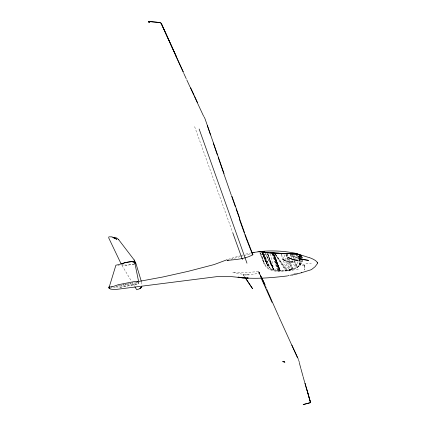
<?xml version="1.0" encoding="UTF-8"?>
<svg xmlns="http://www.w3.org/2000/svg" width="426" height="426" viewBox="0 0 426 426"><rect width="100%" height="100%" fill="white"/><g stroke="black" fill="none" stroke-linecap="round" stroke-linejoin="round"><path stroke-width="0.32" stroke-dasharray="2.13 1.6" d="M244.524 276.751L243.07 274.323L232.527 272.411L251.159 272.182L258.539 271.554L261.383 277.113M301.778 260.302C301.683 263.337 299.063 265.536 297.034 267.528M302.29 259.903C301.901 264.253 297.849 268.055 293.626 268.817M296.022 264.12L297.178 267.411L300.149 265.217L302.258 261.521M302.226 261.686L302.561 260.403M304.483 265.27L304.872 267.059L304.579 267.97L304.483 265.27L302.481 265.073L306.8 263.486L311.315 263.822M304.334 268.556L304.782 269.839L304.334 268.556L304.872 267.059M300.863 263.747L300.069 259.855M299.025 259.381L300.149 265.217L301.145 263.694M300.149 265.217L300.926 264.029M243.06 274.578L248.683 274.882L245.291 274.967L251.718 274.834L258.763 272.981L259.194 272.544L258.832 271.815M292.534 260.632L295.207 268.215L296.874 267.587L294.606 261.117M134.339 263.982L127.55 265.121L121.682 264.919M134.35 264.061L127.523 265.206L121.884 264.983M297.966 266.527L299.009 266.122L296.517 260.19M228.325 259.312L239.263 255.877M294.531 268.513L291.309 269.605M290.67 269.796L291.948 269.402M277.401 270.446C263.263 266.793 274.072 270.238 279.557 270.627C283.982 270.75 288.466 270.43 292.715 269.136L290.463 262.805M291.176 269.631C282.454 271.58 269.141 273.742 264.205 264.168L259.86 252.884M115.984 286.954L121.09 287.273L137.097 284.121L138.881 283.205L138.636 282.257M230.977 259.338L240.152 256.537M240.472 255.547L242.895 254.876M240.754 256.377L243.15 255.749M243.752 255.589L251.404 253.944M290.404 269.844C281.847 271.431 269.36 273.018 264.637 263.827L260.424 252.863M245.717 254.146L250.552 253.017M293.855 273.726L297.034 273.055M109.844 288.173L115.371 287.076M291.725 269.408L288.801 261.564M118.22 285.729L119.924 285.404M120.563 285.282L122.491 284.909M126.921 284.062L129.264 283.615M134.547 282.614L135.745 282.39M120.254 287.199L137.097 284.121M285.239 270.909L298.381 269.078M118.002 265.297L119.227 265.174M284.696 270.968L293.274 270.766M275.707 254.588L286.826 270.073L289.025 270.015L285.085 261.686M272.981 252.842L279.557 270.627L279.882 270.632L279.557 270.627L273.385 254.061M279.887 270.638L279.557 270.627L273.449 253.284M115.947 286.773L138.876 283.024L138.865 282.587M280.116 270.654L273.913 253.55M272.427 254.029L277.619 270.457L278.812 270.574L273.252 254.056L278.929 270.585M274.52 255.217L280.233 270.664L273.764 254.088L280.223 270.664L280.004 270.073M270.569 253.88L273.684 269.759L265.489 253.672L273.748 269.834L267.603 253.529L273.412 269.717L267.603 253.566M302.481 265.073L304.824 265.888M270.547 268.625L267.624 265.584M138.477 282.108L138.876 282.646M296.821 255.222L297.811 256.601L297.465 255.201M275.755 254.684L286.927 270.361M296.208 254.018L297.742 256.314M243.07 274.323L245.264 277.64M275.164 254.397L285.75 270.451L274.951 253.603M301.928 257.022L302.167 257.437L301.858 256.814L302.007 257.134M301.704 256.718L302.109 257.368M121.996 265.462L131.48 281.197M133.173 284.004L134.531 286.251M275.026 254.37L275.51 255.211M265.483 253.619L273.684 269.759L267.613 253.571M258.886 272.145L261.186 276.868M262.118 252.591L265.622 261.75L267.927 266.144L262.773 252.639M261.202 276.74L259.194 272.544L261.095 276.692M268.689 266.926L266.303 261.894M258.539 271.554L261.069 276.873M281.144 253.358L283.679 258.715M258.763 272.981L261.005 277.725M262.56 253.252L265.622 261.75M262.187 252.442L263.481 255.44M263.534 253.507L270.111 268.204L263.598 253.268L269.349 266.506M260.158 253.007L264.205 264.168M260.632 252.836L264.637 263.827M294.02 254.263L294.52 255.446M295.766 258.412L296.267 259.599M262.496 253.044L264.061 256.772M262.373 252.687L266.751 263.199L262.736 253.161M262.549 253.177L266.133 261.788M261.878 251.553L267.4 265.174M267.288 253.465L273.684 269.759M273.625 253.742L280.148 270.659M262.853 253.001L267.469 265.009M272.651 254.008L278.812 270.574M286.245 254.333L291.762 269.28L291.666 268.939M281.203 254.583L283.226 260.158M283.455 260.781L286.826 270.073M284.057 254.727L285.803 259.594M286.682 262.027L289.526 269.93M194.629 126.634L232.505 232.053M287.209 253.667L288.285 256.692M288.935 258.507L289.664 260.558M292.625 269.163L292.06 267.491M286.022 253.72L288.583 260.962M290.239 254.13L291.506 257.73M292.811 256.005L293.796 258.816M291.906 254.849L293.205 258.555M294.073 261.026L296.464 267.826M292.492 253.96L294.196 258.854M294.409 259.466L297.178 267.411M296.155 254.301L297.007 256.766M297.859 259.232L299.995 265.393L299.137 259.647M264.221 257.448L265.089 260.046M291.363 265.329L292.603 269.099M272.587 254.045L277.619 270.457M141.512 282.012L142.124 285.122M287.305 254.322L288.391 257.959M288.572 258.566L289.659 262.203M289.84 262.81L290.202 264.019M285.883 254.791L287.742 261.692M287.907 262.32L289.936 269.85M301.816 257.011L302.188 258.396M299.398 256.628L299.936 259.21M298.594 257.155L298.376 256.042L298.796 258.475M298.977 258.625L298.53 256.298L298.972 258.657M291.022 255.302L291.469 257.623M299.537 256.558L300.021 259.152L299.542 256.622M300.122 259.727L300.857 263.662M298.93 256.127L299.537 260.643M290.931 255.302L291.059 256.463M299.228 256.356L299.483 258.965M299.547 259.615L299.675 260.92M299.324 256.633L299.76 261.17M299.734 261.111L299.324 256.622L299.712 261.053M302.093 257.331L301.693 256.681L302.103 257.357M267.927 266.144L267.72 265.627L267.927 266.144M263.492 255.531L262.736 253.624L263.497 255.552"/><path stroke-width="0.64" d="M317.2 262.363L317.508 263.332M300.926 256.228L300.745 259.173L308.515 260.355L300.745 259.173L301.129 256.979L298.855 254.631L301.129 256.979M108.864 236.856L112.256 236.829M109.636 288.327L109.498 288.045M109.264 287.55L108.859 286.895L109.077 288.189L110.797 289.19L115.595 289.504L216.589 276.682L232.048 276.682L242.335 277.768M309.372 257.618C311.96 258.454 316.912 260.739 317.492 262.783M261.878 251.553L264.61 251.888M108.949 287.944L115.904 265.201C121.176 264.232 126.069 261.878 131.501 261.601L133.599 261.899L134.813 262.895L138.514 281.053M274.552 252.985L286.767 253.592M228.203 260.137L227.212 260.44C235.828 259.439 245.504 259.13 252.985 254.599L252.517 253.704M109.45 288.162L109.386 288.264A0.953 0.41 82.4 0 1 109.162 288.274M317.476 263.497L315.064 266.729L311.401 269.653L301.31 272.784M141.166 287.72L139.568 288.711M176.337 56.61L161.47 23.861A2.162 1.938 42.4 0 0 160.9 23.079L159.553 22.482L148.434 21.497L149.009 22.014L148.386 21.438L149.175 21.976L148.408 21.47L149.51 21.907L148.498 21.529L150.351 21.71L148.669 21.47L150.048 21.785M299.26 254.578L295.127 253.795L274.781 253.475L264.807 252.687L259.956 251.612L259.407 251.697L259.658 251.99M303.813 404.482L303.19 404.498L303.456 404.46M139.515 288.796L136.762 289.765L134.866 286.815M227.106 259.727L214.113 264.573L188.185 271.33L162.737 277.012L137.795 281.639M111.873 286.927L118.348 284.69L135.324 281.389L137.784 281.724M121.958 263.832L124.866 262.634L131.517 261.681L133.61 261.979L134.824 263.007M292.145 275.079L297.044 273.881M150.479 21.678L148.754 21.316L150.479 21.673L148.717 21.412L150.447 21.689L148.85 22.045L148.386 21.438L159.553 22.487L160.906 23.095A2.162 1.944 43.2 0 1 161.47 23.877L176.305 56.743M296.815 273.939L301.507 272.731M252.16 252.661L259.535 251.638M109.131 287.204L112.054 286.613M123.13 284.786L123.955 284.632M125.143 284.403L126.33 284.174M129.914 283.487L130.723 283.338M131.895 283.114L132.955 282.917M136.352 282.273L137.555 282.049M288.045 275.654L289.195 275.452M290.346 275.249L292.071 274.946M306.96 389.992L310.49 402.341A1.438 0.687 2.8 0 1 310.437 402.666L303.205 404.492M303.461 404.551L310.432 402.65A1.438 0.698 3 0 0 310.49 402.341L308.743 396.276M287.497 275.915C272.454 277.677 257.134 279.121 242.005 277.731M290.58 262.182L293.029 261.878L287.907 261.766L282.747 259.317L284.898 260.584M253.768 252.32L254.12 252.277M257.959 251.793L258.316 251.75M304.457 404.412L303.424 404.503M292.673 254.242C293.892 253.39 297.833 254.04 299.92 254.743M292.492 253.96L298.221 254.247M263.438 251.26C274.056 250.467 284.781 251.111 295.218 253.23M287.209 253.667L286.922 253.598M273.689 252.938L279.206 253.198M272.981 252.842L273.3 252.863M244.508 277.805L238.134 277.129M246.979 277.949L248.22 278.024L243.038 278.056L238.102 277.161M273.657 252.884L274.195 252.922M270.318 252.613L273.252 252.858M272.198 252.783L272.928 252.836M296.208 254.018L297.188 254.093M247.192 278.258L247.549 278.295M114.605 237.756L112.097 237.261M148.605 21.524L150.25 21.737M266.814 252.261L267.15 252.325M300.793 258.79L303.44 259.62M309.1 257.613L299.238 254.482L301.587 256.021M293.083 256.207L300.783 259.13M299.563 254.61L299.952 254.785M114.882 237.213L117.214 238.315L118.769 239.779M300.878 255.392C295.037 251.505 286.293 254.572 279.44 253.433C273.604 253.502 264.77 251.872 260.174 251.915M134.217 260.004L135.75 262.911L141.32 281.373M118.721 239.721L134.259 260.062M148.365 21.401L148.85 22.045M245.254 277.837L252.565 288.695L245.626 278.189M261.665 277.699L265.063 284.76M108.513 237.468L121.213 264.083M261.915 278.647L264.727 284.563M261.005 277.725L272.012 302.338M197.451 102.975L203.681 116.357M190.635 87.735L197.579 102.709M190.278 87.479L193.867 95.232M194.421 96.425L197.179 102.394M291.863 345.092L297.971 358.33M297.417 357.563L278.913 316.837M183.462 72.228L161.385 23.867M183.771 73.357L186.21 78.65M186.753 79.827L190.007 86.888M176.039 56.488L183.228 72.18M261.367 277.289L265.18 285.59M272.081 301.4L278.647 316.252M265.515 286.368L266.303 288.173M266.83 289.376L271.82 300.804M204.943 118.529L224.071 173.659M252.73 255.025L246.713 239.737L239.311 219.07M246.537 238.278L252.277 253.087M232.729 232.676L242.367 259.498M199.144 129.019L246.968 263.183M239.167 217.569L244.583 232.793M245.232 234.625L246.319 237.665M232 196.439L239.646 218.149M291.64 254.104L290.159 253.912L290.804 254.136M231.531 195.864L235.243 206.408M236.11 208.889L238.949 216.951M223.831 173.733L231.318 195.252M215.418 149.281L217.356 154.926M218.224 157.439L223.618 173.121M207.334 125.548L210.524 134.914M213.288 143.035L215.205 148.658M310.426 402.325L305.048 383.123M306.965 389.843L308.743 396.191M304.862 383.027L306.715 389.657M303.142 376.818L304.691 382.41M301.038 369.161L302.971 376.201M299.233 362.515L300.878 368.559M298.141 358.777A60.843 33.361 7.3 0 1 298.392 359.406M298.621 360.034A60.843 33.361 7.3 0 1 298.828 360.657M299.02 361.285A60.843 33.361 7.3 0 1 299.185 361.914M204.15 116.889A78.309 63.724 27.7 0 1 204.704 118.119M141.799 286.389L140.548 288.216L141.799 286.389M303.392 404.689L304.265 404.444L303.392 404.689M304.409 404.428L303.429 404.641L304.409 404.428M292.098 253.981L291.608 254.013L292.103 253.987M284.563 361.743L282.614 361.573L284.877 362.345L284.563 361.743M297.923 260.488L293.115 259.7L287.848 257.352L292.96 259.546L297.923 260.488M116.793 239.22L113.715 237.83L116.793 239.22M149.34 21.939L148.466 21.518L149.34 21.939M134.818 262.581L133.998 261.053L135.495 263.907L134.818 262.581"/></g></svg>
